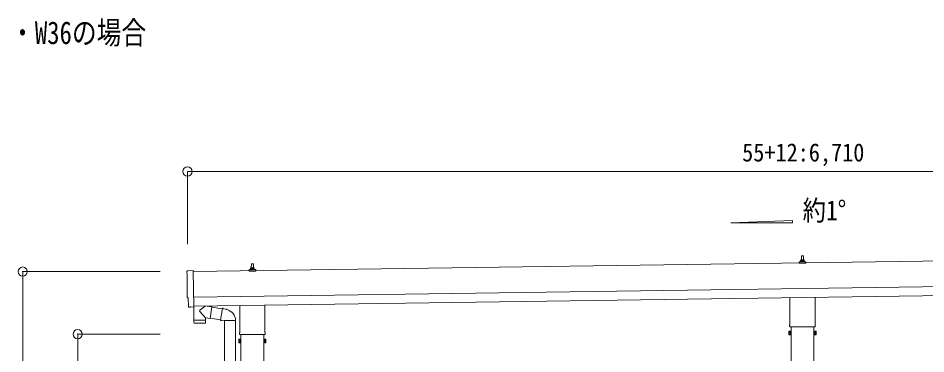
# Model space of a CAD drawing. Units: millimetres, scale not verified. Extents: x -13976 to 14131, y -9754 to 9646.
# Drawn here: x 509 to 5460, y -2508 to -676 of the extents above; entities that cross this region are included whole.
import ezdxf
from ezdxf.enums import TextEntityAlignment as Align

# ---------------------------------------------------------------- set-up
doc = ezdxf.new("R2010")
doc.units = ezdxf.units.MM
doc.header["$LTSCALE"] = 50
doc.header["$PDMODE"] = 32
doc.header["$PDSIZE"] = 50
for name, color, linetype, lineweight in [('0-2_建具', 4, 'Continuous', 9), ('0-4_設備', 7, 'Continuous', 9), ('0-6_手摺', 5, 'Continuous', 5), ('0-9_敷地', 7, 'Continuous', 9), ('0-D_記号', 7, 'Continuous', 9)]:
    doc.layers.add(name, color=color, linetype=linetype, lineweight=lineweight)
doc.styles.add('ＭＳ ゴシック', font='')
doc.styles.get('ＭＳ ゴシック').set_extended_font_data('MS Gothic')

msp = doc.modelspace()

# ---------------------------------------------------------------- linework, layer by layer
at = {"layer": '0-2_建具'}
for p, q in [((4781.15, -1998.23), (4781.88, -1974.71)), ((4782.88, -1973.73), (4791.43, -1973.73)), ((4792.43, -1974.71), (4793.15, -1998.23)), ((6829.38, -1981.9), (1464.43, -2058.54)), ((1781.15, -2041.09), (1781.88, -2017.56)), ((1782.88, -2016.59), (1791.43, -2016.59)), ((1792.43, -2017.56), (1793.15, -2041.09)), ((4768.9, -2013.73), (4768.9, -2006.02)), ((4805.4, -2013.73), (4768.9, -2013.73)), ((4769.29, -2005.23), (4805.02, -2005.23)), ((4769.67, -2005.04), (4776.39, -2003.42)), ((4776.77, -2003.23), (4797.54, -2003.23)), ((4777.15, -2002.44), (4777.15, -1998.23)), ((4778.15, -1998.23), (4796.15, -1998.23)), ((4797.15, -2002.44), (4797.15, -1998.23)), ((4804.64, -2005.04), (4797.92, -2003.42)), ((4805.4, -2013.73), (4805.4, -2006.02)), ((1768.9, -2056.59), (1768.9, -2048.87)), ((1805.4, -2056.59), (1768.9, -2056.59)), ((1769.29, -2048.09), (1805.02, -2048.09)), ((1769.67, -2047.9), (1776.39, -2046.27)), ((1776.77, -2046.09), (1797.54, -2046.09)), ((1777.15, -2045.3), (1777.15, -2041.09)), ((1778.15, -2041.09), (1796.15, -2041.09)), ((1797.15, -2045.3), (1797.15, -2041.09)), ((1804.64, -2047.9), (1797.92, -2046.27)), ((1805.4, -2056.59), (1805.4, -2048.87)), ((1466.43, -2198.53), (6831.38, -2121.89)), ((1467.15, -2248.52), (6832.1, -2171.88)), ((4718.85, -2347.72), (4718.85, -2202.07)), ((4855.45, -2200.12), (4855.45, -2347.72)), ((1447.57, -2252.57), (1440.65, -2252.31)), ((1467.19, -2251.29), (1467.2, -2252.29)), ((1718.85, -2390.58), (1718.85, -2244.93)), ((1855.45, -2242.98), (1855.45, -2390.58)), ((4717.15, -2356.49), (4717.15, -2350.99)), ((4855.09, -2359.99), (4719.22, -2359.99)), ((4724.65, -2359.99), (4724.65, -5255.35)), ((4849.65, -5255.35), (4849.65, -2359.99)), ((4857.15, -2350.99), (4857.15, -2356.49)), ((1717.15, -2399.35), (1717.15, -2393.85)), ((1855.09, -2402.85), (1719.22, -2402.85)), ((1724.65, -2402.85), (1724.65, -5255.35)), ((1849.65, -5255.35), (1849.65, -2402.85)), ((1857.15, -2393.85), (1857.15, -2399.35)), ((4713.15, -2385.99), (4713.91, -2384.68)), ((4713.15, -2385.99), (4713.15, -2402.99)), ((4713.15, -2402.99), (4713.91, -2404.31)), ((4720.15, -2389.58), (4713.91, -2389.58)), ((4720.15, -2399.4), (4713.91, -2399.4)), ((4720.15, -2404.31), (4713.91, -2404.31)), ((4722.65, -2403.69), (4720.15, -2403.69)), ((4851.65, -2403.69), (4854.15, -2403.69)), ((4854.15, -2389.58), (4860.39, -2389.58)), ((4854.15, -2399.4), (4860.39, -2399.4)), ((4854.15, -2404.31), (4860.39, -2404.31)), ((4861.15, -2385.99), (4860.39, -2384.68)), ((4861.15, -2402.99), (4860.39, -2404.31)), ((4861.15, -2385.99), (4861.15, -2402.99)), ((1713.15, -2428.85), (1713.91, -2427.53)), ((1713.15, -2428.85), (1713.15, -2445.85)), ((1713.15, -2445.85), (1713.91, -2447.16)), ((1720.15, -2432.44), (1713.91, -2432.44)), ((1720.15, -2442.26), (1713.91, -2442.26)), ((1720.15, -2447.16), (1713.91, -2447.16)), ((1722.65, -2446.55), (1720.15, -2446.55)), ((1851.65, -2446.55), (1854.15, -2446.55)), ((1854.15, -2432.44), (1860.39, -2432.44)), ((1854.15, -2442.26), (1860.39, -2442.26)), ((1854.15, -2447.16), (1860.39, -2447.16)), ((1861.15, -2428.85), (1860.39, -2427.53)), ((1861.15, -2445.85), (1860.39, -2447.16)), ((1861.15, -2428.85), (1861.15, -2445.85))]:
    msp.add_line(p, q, dxfattribs=at)
for points in [[(1432.81, -2055.56), (1464.36, -2053.46), (1467.19, -2251.29)], [(1437.76, -2249.36), (1437.09, -2202.34), (1436.49, -2202.34)], [(1448.31, -2252.29), (1448.96, -2251.65), (1467.2, -2252.29)], [(4720.15, -2404.31), (4720.15, -2384.68), (4713.91, -2384.68)], [(4720.15, -2403.69), (4720.15, -2385.29), (4722.65, -2385.29)], [(4854.15, -2403.69), (4854.15, -2385.29), (4851.65, -2385.29)], [(4854.15, -2404.31), (4854.15, -2384.68), (4860.39, -2384.68)], [(1720.15, -2447.16), (1720.15, -2427.53), (1713.91, -2427.53)], [(1720.15, -2446.55), (1720.15, -2428.15), (1722.65, -2428.15)], [(1854.15, -2446.55), (1854.15, -2428.15), (1851.65, -2428.15)], [(1854.15, -2447.16), (1854.15, -2427.53), (1860.39, -2427.53)]]:
    msp.add_lwpolyline(points, dxfattribs=at)
for points in [[(4722.65, -2404.99), (4722.65, -2383.99), (4724.65, -2383.99), (4724.65, -2404.99)], [(4851.65, -2404.99), (4851.65, -2383.99), (4849.65, -2383.99), (4849.65, -2404.99)], [(1722.65, -2447.85), (1722.65, -2426.85), (1724.65, -2426.85), (1724.65, -2447.85)], [(1851.65, -2447.85), (1851.65, -2426.85), (1849.65, -2426.85), (1849.65, -2447.85)]]:
    msp.add_lwpolyline(points, close=True, dxfattribs=at)
for centre, radius, start, end in [((4782.88, -1974.73), 1, 90, 178.60509), ((4791.43, -1974.73), 1, 1.39491, 90), ((1782.88, -2017.59), 1, 90, 178.60509), ((1791.43, -2017.59), 1, 1.39491, 90), ((4769.9, -2006.02), 1, 103.62699, 180), ((4776.15, -2002.44), 1, 283.62699, 0), ((4781.24, -1998.86), 4.13, 90, 171.17633), ((4778.15, -1999.23), 1, 90, 180), ((4790.49, -1998.23), 4.83, 133.60282, 180), ((4783.82, -1998.23), 4.83, 0, 46.39718), ((4793.07, -1998.86), 4.13, 8.82367, 90), ((4796.15, -1999.23), 1, 0, 90), ((4798.15, -2002.44), 1, 180, 256.37301), ((4804.4, -2006.02), 1, 0, 76.37301), ((1769.9, -2048.87), 1, 103.62699, 180), ((1776.15, -2045.3), 1, 283.62699, 0), ((1781.24, -2041.72), 4.13, 90, 171.17633), ((1778.15, -2042.09), 1, 90, 180), ((1790.49, -2041.09), 4.83, 133.60282, 180), ((1783.82, -2041.09), 4.83, 0, 46.39718), ((1793.07, -2041.72), 4.13, 8.82367, 90), ((1796.15, -2042.09), 1, 0, 90), ((1798.15, -2045.3), 1, 180, 256.37301), ((1804.4, -2048.87), 1, 0, 76.37301), ((4721.15, -2350.99), 4, 125.09963, 180), ((4721.15, -2356.49), 4, 180, 194.47751), ((4721.15, -2356.49), 4, 194.47751, 241.04498), ((4853.15, -2356.49), 4, 298.95502, 345.52249), ((4853.15, -2350.99), 4, 0, 54.90037), ((4853.15, -2356.49), 4, 345.52249, 360), ((1721.15, -2393.85), 4, 125.09963, 180), ((1721.15, -2399.35), 4, 180, 194.47751), ((1721.15, -2399.35), 4, 194.47751, 241.04498), ((1853.15, -2399.35), 4, 298.95502, 345.52249), ((1853.15, -2393.85), 4, 0, 54.90037), ((1853.15, -2399.35), 4, 345.52249, 360), ((4717.5, -2387.13), 4.34, 145.61575, 214.38425), ((4729.39, -2394.49), 16.24, 162.41205, 197.58795), ((4717.5, -2401.85), 4.34, 145.61575, 214.38425), ((4844.91, -2394.49), 16.24, 342.41205, 17.58795), ((4856.81, -2387.13), 4.34, 325.61575, 34.38425), ((4856.81, -2401.85), 4.34, 325.61575, 34.38425), ((1717.5, -2429.99), 4.34, 145.61575, 214.38425), ((1729.39, -2437.35), 16.24, 162.41205, 197.58795), ((1717.5, -2444.71), 4.34, 145.61575, 214.38425), ((1844.91, -2437.35), 16.24, 342.41205, 17.58795), ((1856.81, -2429.99), 4.34, 325.61575, 34.38425), ((1856.81, -2444.71), 4.34, 325.61575, 34.38425)]:
    msp.add_arc(centre, radius, start, end, dxfattribs=at)
for centre, major_axis, ratio, start_param, end_param in [((1433.01, -2058.55), (-3, -0.04), 0.99863, 4.7647489, 6.2979817), ((-3331.35, -2197.05), (4762.89, 68.04), 0.99863, 6.2686928, 6.2979817), ((1436.43, -2197.94), (-4.41, -0.06), 0.99863, 6.2686928, 7.8539816), ((1440.77, -2249.31), (-2.15, -2.1), 0.9974, 5.5252311, 7.0411395), ((1447.61, -2251.57), (-0.717, -0.7), 0.9974, 0.7579542, 1.5707963)]:
    msp.add_ellipse(centre, major_axis=major_axis, ratio=ratio, start_param=start_param, end_param=end_param, dxfattribs=at)
at = {"layer": '0-4_設備', "color": 4}
for p, q in [((4396.14, -1793.05), (4732.14, -1780.63)), ((4732.14, -1780.63), (4732.14, -1793.05)), ((4732.14, -1793.05), (4396.14, -1793.05))]:
    msp.add_line(p, q, dxfattribs=at)
at = {"layer": '0-6_手摺', "color": 6, "lineweight": 9}
for p, q in [((1433.15, -1513.12), (8143.15, -1513.12)), ((1433.15, -1513.12), (1433.15, -1908.98)), ((534.42, -2058.99), (534.42, -4755.35)), ((534.42, -2058.99), (1284.42, -2058.99)), ((834.42, -2400.35), (1284.42, -2400.35)), ((834.42, -2400.35), (834.42, -4755.35))]:
    msp.add_line(p, q, dxfattribs=at)
at = {"layer": '0-6_手摺', "color": 6}
for p in [(1433.15, -1513.12), (534.42, -2058.99), (834.42, -2400.35)]:
    msp.add_point(p, dxfattribs=at)
at = {"layer": '0-9_敷地'}
for p, q in [((1528.59, -2247.65), (1500.94, -2270.16)), ((1566.21, -2251.65), (1540.37, -2247.48)), ((1566.21, -2251.65), (1556.05, -2314.54)), ((1565.92, -2253.48), (1623.28, -2262.61)), ((1623.6, -2260.8), (1618.07, -2292.16)), ((1623.6, -2260.8), (1624.75, -2258.82)), ((1624.75, -2258.82), (1628.31, -2259.44)), ((1628.31, -2259.44), (1628.72, -2261.79)), ((1643.24, -2264.61), (1644.92, -2266.24)), ((1644.92, -2266.24), (1647.04, -2266.69)), ((1472.32, -2323.46), (1472.35, -2324.46)), ((1531.64, -2310.59), (1500.77, -2277.49)), ((1527.31, -2322.67), (1527.31, -2323.67)), ((1531.64, -2310.59), (1556.05, -2314.54)), ((1531.64, -2310.59), (1531.81, -2322.61)), ((1556.34, -2312.71), (1612.86, -2321.71)), ((1612.54, -2323.53), (1618.07, -2292.16)), ((1612.54, -2323.53), (1612.94, -2325.78)), ((1612.54, -2323.53), (1617.69, -2324.35)), ((1612.94, -2325.78), (1616.5, -2326.41)), ((1616.5, -2326.41), (1617.69, -2324.35)), ((1617.69, -2324.35), (1632.3, -2326.66)), ((1632.3, -2326.66), (1634.5, -2325.68)), ((1694.8, -2326.07), (1633.62, -2326.07)), ((1634.65, -2326.07), (1634.65, -2583.36)), ((1694.65, -2326.07), (1694.65, -2734.83)), ((1528.83, -2339.65), (1471.29, -2340.47))]:
    msp.add_line(p, q, dxfattribs=at)
for points in [[(1466.8, -2252.28), (1467.82, -2323.52), (1531.81, -2322.61)], [(1623.6, -2260.8), (1628.72, -2261.79), (1643.24, -2264.61)], [(1531.78, -2336.66), (1531.83, -2323.61), (1467.83, -2324.52), (1468.25, -2337.57)]]:
    msp.add_lwpolyline(points, dxfattribs=at)
for centre, radius, start, end in [((1504.25, -2273.9), 5, 131.47396, 225.79244), ((1634.5, -2325.68), 60.3, 359.62495, 78), ((1471.24, -2337.47), 3, 181.81845, 270.86677), ((1528.78, -2336.65), 3, 270.81845, 359.81845)]:
    msp.add_arc(centre, radius, start, end, dxfattribs=at)

# ---------------------------------------------------------------- texts
at = {"layer": '0-4_設備', "style": 'ＭＳ ゴシック', "width": 0.85}
msp.add_text('約1°', height=110, dxfattribs=at).set_placement((4787.82, -1813.27), align=Align.BOTTOM_LEFT)
at = {"layer": '0-6_手摺', "color": 7, "style": 'ＭＳ ゴシック', "width": 0.9}
msp.add_text('55+12:6,710', height=98.97, dxfattribs=at).set_placement((4458.15, -1488.12), align=Align.BOTTOM_LEFT)
at = {"layer": '0-D_記号', "style": 'ＭＳ ゴシック', "width": 0.8}
msp.add_text('・W36の場合', height=123.7, dxfattribs=at).set_placement((465.57, -854.98), align=Align.BOTTOM_LEFT)

doc.saveas('drawing.dxf')
